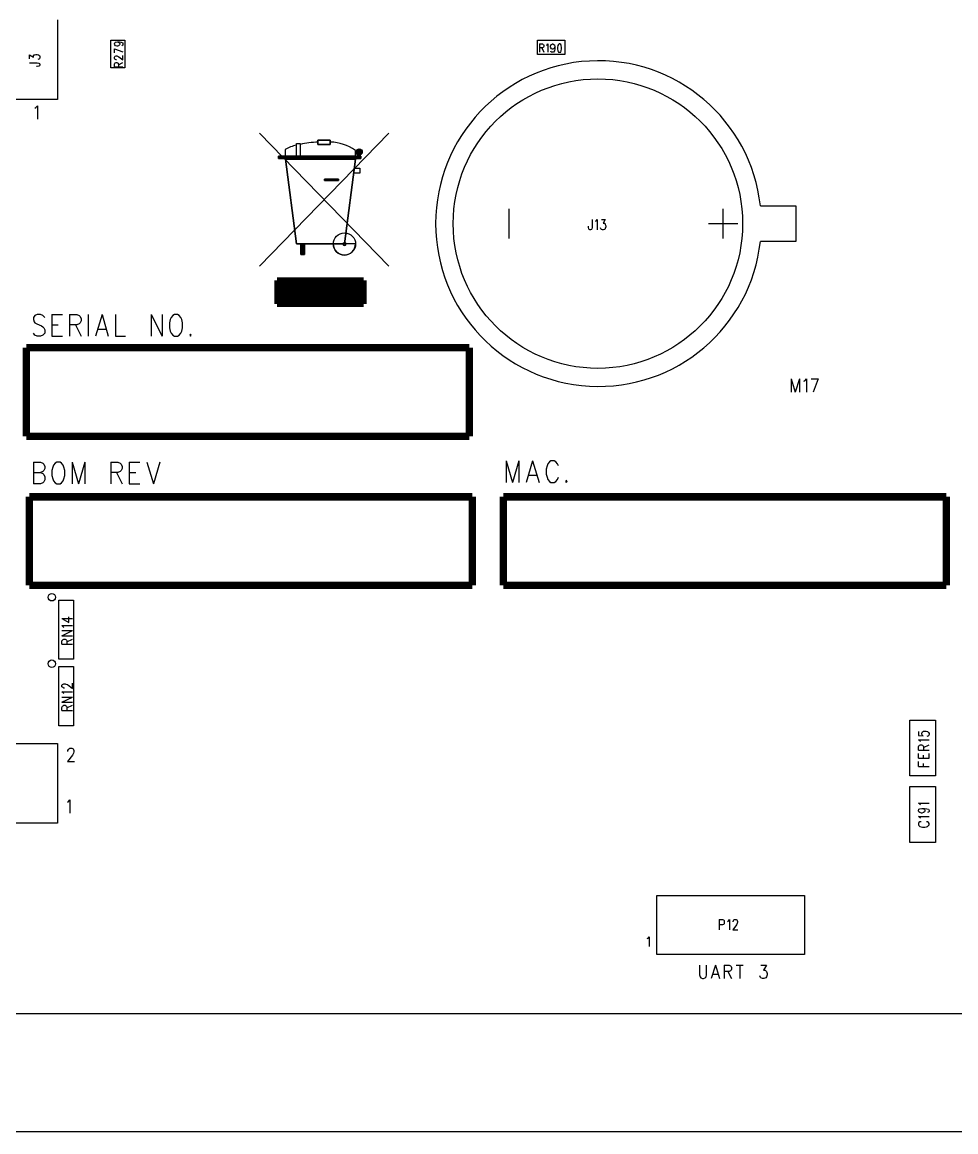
# Model space of a CAD drawing. Extents: x 11.9 to 28.1, y 10.8 to 21.2.
# Drawn here: x 18.583 to 21.744, y 14.285 to 18.042 of the extents above; entities that cross this region are included whole.
import ezdxf

# ---------------------------------------------------------------- set-up
doc = ezdxf.new("R2010")
doc.units = 0
doc.header["$MEASUREMENT"] = 0
doc.layers.add('LAYNR1', color=2, linetype='Continuous')

msp = doc.modelspace()

# ---------------------------------------------------------------- linework, layer by layer
at = {"layer": 'LAYNR1', "color": 7}
for points in [[(18.702, 18.05), (18.702, 17.78)], [(18.883, 17.888), (18.883, 17.981)], [(18.883, 17.981), (18.93, 17.981)], [(18.895, 17.969), (18.896, 17.972), (18.899, 17.974), (18.905, 17.975), (18.912, 17.975), (18.918, 17.974), (18.923, 17.972), (18.924, 17.969)], [(18.913, 17.969), (18.913, 17.968), (18.912, 17.965), (18.909, 17.962), (18.905, 17.961), (18.903, 17.961), (18.899, 17.962), (18.896, 17.965), (18.895, 17.968), (18.895, 17.969)], [(18.905, 17.975), (18.909, 17.974), (18.912, 17.972), (18.913, 17.969)], [(18.924, 17.969), (18.924, 17.967), (18.923, 17.964), (18.92, 17.962)], [(18.93, 17.981), (18.93, 17.888)], [(20.327, 17.981), (20.42, 17.981)], [(20.327, 17.933), (20.327, 17.981)], [(20.334, 17.969), (20.334, 17.94)], [(20.334, 17.969), (20.344, 17.969), (20.347, 17.967), (20.348, 17.966), (20.349, 17.963), (20.349, 17.96), (20.348, 17.958), (20.347, 17.956), (20.344, 17.955), (20.334, 17.955)], [(20.358, 17.963), (20.36, 17.965), (20.363, 17.969), (20.363, 17.94)], [(20.379, 17.951), (20.378, 17.951), (20.375, 17.952), (20.373, 17.955), (20.372, 17.959), (20.372, 17.96), (20.373, 17.965), (20.375, 17.967), (20.378, 17.969), (20.379, 17.969)], [(20.379, 17.969), (20.382, 17.967), (20.385, 17.965), (20.386, 17.959), (20.386, 17.952), (20.385, 17.945), (20.382, 17.941), (20.379, 17.94)], [(20.386, 17.959), (20.385, 17.955), (20.382, 17.952), (20.379, 17.951)], [(20.42, 17.981), (20.42, 17.933)], [(18.607, 17.918), (18.607, 17.932), (18.621, 17.924), (18.621, 17.928), (18.623, 17.931), (18.624, 17.932), (18.629, 17.933), (18.633, 17.933), (18.638, 17.932), (18.641, 17.929), (18.643, 17.926), (18.643, 17.922), (18.641, 17.918), (18.639, 17.917), (18.636, 17.916)], [(18.895, 17.952), (18.924, 17.942)], [(18.895, 17.938), (18.895, 17.952)], [(18.895, 17.924), (18.896, 17.926), (18.898, 17.927), (18.901, 17.928), (18.903, 17.928), (18.906, 17.927), (18.91, 17.925), (18.924, 17.914), (18.924, 17.929)], [(18.902, 17.915), (18.901, 17.915), (18.898, 17.916), (18.896, 17.917), (18.895, 17.92), (18.895, 17.924)], [(20.42, 17.933), (20.327, 17.933)], [(20.342, 17.955), (20.349, 17.94)], [(20.379, 17.94), (20.377, 17.94), (20.374, 17.941), (20.373, 17.944)], [(18.607, 17.904), (18.634, 17.904), (18.639, 17.903), (18.641, 17.902), (18.643, 17.899), (18.643, 17.897), (18.641, 17.894), (18.639, 17.893), (18.634, 17.892), (18.631, 17.892)], [(18.93, 17.888), (18.883, 17.888)], [(18.895, 17.891), (18.895, 17.9), (18.896, 17.903), (18.898, 17.904), (18.901, 17.905), (18.903, 17.905), (18.906, 17.904), (18.907, 17.903), (18.909, 17.9), (18.909, 17.891)], [(18.895, 17.891), (18.924, 17.891)], [(18.909, 17.898), (18.924, 17.905)], [(18.702, 17.78), (16.345, 17.78)], [(18.626, 17.751), (18.629, 17.753), (18.635, 17.759), (18.635, 17.714)], [(19.824, 17.666), (19.386, 17.216)], [(19.386, 17.666), (19.824, 17.216)], [(19.511, 17.631), (19.524, 17.631)], [(19.511, 17.583), (19.511, 17.631)], [(19.524, 17.631), (19.524, 17.583)], [(19.584, 17.628), (19.584, 17.643)], [(19.584, 17.643), (19.584, 17.628)], [(19.584, 17.643), (19.626, 17.643)], [(19.626, 17.643), (19.584, 17.643)], [(19.626, 17.628), (19.584, 17.628)], [(19.584, 17.628), (19.626, 17.628)], [(19.626, 17.643), (19.626, 17.628)], [(19.626, 17.628), (19.626, 17.643)], [(19.451, 17.588), (19.451, 17.581)], [(19.451, 17.581), (19.451, 17.588)], [(19.729, 17.588), (19.451, 17.588)], [(19.451, 17.588), (19.729, 17.588)], [(19.451, 17.585), (19.729, 17.585)], [(19.474, 17.586), (19.474, 17.611)], [(19.711, 17.586), (19.711, 17.608)], [(19.734, 17.603), (19.713, 17.603)], [(19.734, 17.603), (19.713, 17.603)], [(19.713, 17.602), (19.734, 17.602)], [(19.714, 17.607), (19.733, 17.607)], [(19.715, 17.598), (19.732, 17.598)], [(19.717, 17.611), (19.73, 17.611)], [(19.729, 17.581), (19.729, 17.588)], [(19.729, 17.588), (19.729, 17.581)], [(19.451, 17.581), (19.729, 17.581)], [(19.729, 17.581), (19.451, 17.581)], [(19.474, 17.578), (19.711, 17.578)], [(19.711, 17.578), (19.474, 17.578)], [(19.511, 17.291), (19.474, 17.578)], [(19.474, 17.578), (19.511, 17.291)], [(19.711, 17.578), (19.674, 17.291)], [(19.674, 17.291), (19.711, 17.578)], [(19.709, 17.548), (19.726, 17.548)], [(19.726, 17.548), (19.726, 17.531)], [(19.606, 17.506), (19.606, 17.511)], [(19.606, 17.511), (19.606, 17.506)], [(19.606, 17.511), (19.654, 17.511)], [(19.654, 17.511), (19.606, 17.511)], [(19.606, 17.51), (19.654, 17.51)], [(19.654, 17.511), (19.654, 17.506)], [(19.654, 17.506), (19.654, 17.511)], [(19.726, 17.531), (19.706, 17.531)], [(19.654, 17.506), (19.606, 17.506)], [(19.606, 17.506), (19.654, 17.506)], [(20.231, 17.31), (20.231, 17.41)], [(20.956, 17.31), (20.956, 17.41)], [(21.082, 17.42), (21.202, 17.42)], [(21.202, 17.42), (21.202, 17.365)], [(20.512, 17.374), (20.512, 17.347)], [(20.524, 17.367), (20.526, 17.369)], [(20.526, 17.369), (20.53, 17.374)], [(20.53, 17.374), (20.53, 17.339)], [(20.544, 17.374), (20.557, 17.374)], [(20.557, 17.374), (20.55, 17.361)], [(20.55, 17.361), (20.554, 17.361)], [(20.554, 17.361), (20.556, 17.359)], [(20.556, 17.359), (20.557, 17.357)], [(20.906, 17.36), (21.006, 17.36)], [(21.202, 17.365), (21.202, 17.3)], [(20.5, 17.347), (20.5, 17.351)], [(20.501, 17.342), (20.5, 17.347)], [(20.502, 17.34), (20.501, 17.342)], [(20.505, 17.339), (20.502, 17.34)], [(20.507, 17.339), (20.505, 17.339)], [(20.51, 17.34), (20.507, 17.339)], [(20.511, 17.342), (20.51, 17.34)], [(20.512, 17.347), (20.511, 17.342)], [(20.542, 17.342), (20.541, 17.346)], [(20.544, 17.34), (20.542, 17.342)], [(20.547, 17.339), (20.544, 17.34)], [(20.551, 17.339), (20.547, 17.339)], [(20.555, 17.34), (20.551, 17.339)], [(20.557, 17.344), (20.555, 17.34)], [(20.557, 17.357), (20.559, 17.352)], [(20.559, 17.349), (20.557, 17.344)], [(20.559, 17.352), (20.559, 17.349)], [(19.674, 17.291), (19.511, 17.291)], [(19.511, 17.291), (19.674, 17.291)], [(19.526, 17.256), (19.526, 17.288)], [(19.526, 17.288), (19.526, 17.256)], [(19.526, 17.288), (19.539, 17.288)], [(19.539, 17.288), (19.526, 17.288)], [(19.526, 17.287), (19.539, 17.287)], [(19.526, 17.283), (19.539, 17.283)], [(19.539, 17.288), (19.539, 17.256)], [(19.539, 17.256), (19.539, 17.288)], [(19.711, 17.291), (19.636, 17.291)], [(19.679, 17.291), (19.669, 17.291)], [(21.202, 17.3), (21.082, 17.3)], [(19.526, 17.278), (19.539, 17.278)], [(19.526, 17.274), (19.539, 17.274)], [(19.526, 17.269), (19.539, 17.269)], [(19.526, 17.265), (19.539, 17.265)], [(19.526, 17.26), (19.539, 17.26)], [(19.539, 17.256), (19.526, 17.256)], [(19.526, 17.256), (19.539, 17.256)], [(18.626, 17.049), (18.621, 17.042)], [(18.621, 17.042), (18.621, 17.035)], [(18.621, 17.035), (18.623, 17.028)], [(18.623, 17.028), (18.626, 17.024)], [(18.634, 17.052), (18.626, 17.049)], [(18.626, 17.024), (18.632, 17.021)], [(18.632, 17.021), (18.648, 17.014)], [(18.645, 17.052), (18.634, 17.052)], [(18.653, 17.049), (18.645, 17.052)], [(18.659, 17.042), (18.653, 17.049)], [(18.683, 17.052), (18.683, 16.979)], [(18.683, 17.052), (18.719, 17.052)], [(18.743, 17.052), (18.743, 16.979)], [(18.743, 17.052), (18.768, 17.052)], [(18.768, 17.052), (18.776, 17.049)], [(18.776, 17.021), (18.768, 17.017)], [(18.776, 17.049), (18.779, 17.045)], [(18.779, 17.024), (18.776, 17.021)], [(18.779, 17.045), (18.782, 17.038)], [(18.782, 17.031), (18.779, 17.024)], [(18.782, 17.038), (18.782, 17.031)], [(18.806, 17.052), (18.806, 16.979)], [(18.853, 17.052), (18.831, 16.979)], [(18.853, 17.052), (18.874, 16.979)], [(18.899, 17.052), (18.899, 16.979)], [(19.019, 17.052), (19.019, 16.979)], [(19.019, 17.052), (19.057, 16.979)], [(19.057, 17.052), (19.057, 16.979)], [(19.084, 17.035), (19.082, 17.024)], [(19.082, 17.024), (19.082, 17.007)], [(19.087, 17.042), (19.084, 17.035)], [(19.093, 17.049), (19.087, 17.042)], [(19.098, 17.052), (19.093, 17.049)], [(19.109, 17.052), (19.098, 17.052)], [(19.114, 17.049), (19.109, 17.052)], [(19.12, 17.042), (19.114, 17.049)], [(19.123, 17.035), (19.12, 17.042)], [(19.125, 17.024), (19.123, 17.035)], [(19.125, 17.007), (19.125, 17.024)], [(18.626, 16.982), (18.621, 16.989)], [(18.634, 16.979), (18.626, 16.982)], [(18.653, 16.982), (18.645, 16.979)], [(18.648, 17.014), (18.653, 17.01)], [(18.653, 17.01), (18.656, 17.007)], [(18.659, 16.989), (18.653, 16.982)], [(18.656, 17.007), (18.659, 17)], [(18.659, 17), (18.659, 16.989)], [(18.683, 17.017), (18.705, 17.017)], [(18.768, 17.017), (18.743, 17.017)], [(18.763, 17.017), (18.782, 16.979)], [(18.839, 17.003), (18.866, 17.003)], [(19.082, 17.007), (19.084, 16.996)], [(19.084, 16.996), (19.087, 16.989)], [(19.087, 16.989), (19.093, 16.982)], [(19.093, 16.982), (19.098, 16.979)], [(19.109, 16.979), (19.114, 16.982)], [(19.114, 16.982), (19.12, 16.989)], [(19.12, 16.989), (19.123, 16.996)], [(19.123, 16.996), (19.125, 17.007)], [(19.153, 16.986), (19.15, 16.982)], [(19.15, 16.982), (19.153, 16.979)], [(19.155, 16.982), (19.153, 16.986)], [(19.153, 16.979), (19.155, 16.982)], [(18.645, 16.979), (18.634, 16.979)], [(18.683, 16.979), (18.719, 16.979)], [(18.899, 16.979), (18.932, 16.979)], [(19.098, 16.979), (19.109, 16.979)], [(21.186, 16.834), (21.186, 16.789)], [(21.186, 16.834), (21.2, 16.789)], [(21.214, 16.834), (21.2, 16.789)], [(21.214, 16.834), (21.214, 16.789)], [(21.229, 16.826), (21.233, 16.828), (21.238, 16.834), (21.238, 16.789)], [(21.254, 16.834), (21.278, 16.834)], [(21.278, 16.834), (21.261, 16.789)], [(18.621, 16.552), (18.621, 16.479)], [(18.621, 16.552), (18.645, 16.552)], [(18.645, 16.552), (18.653, 16.549)], [(18.653, 16.549), (18.656, 16.545)], [(18.656, 16.545), (18.659, 16.538)], [(18.659, 16.531), (18.656, 16.524)], [(18.659, 16.538), (18.659, 16.531)], [(18.686, 16.535), (18.683, 16.524)], [(18.689, 16.542), (18.686, 16.535)], [(18.694, 16.549), (18.689, 16.542)], [(18.7, 16.552), (18.694, 16.549)], [(18.711, 16.552), (18.7, 16.552)], [(18.716, 16.549), (18.711, 16.552)], [(18.722, 16.542), (18.716, 16.549)], [(18.724, 16.535), (18.722, 16.542)], [(18.727, 16.524), (18.724, 16.535)], [(18.752, 16.552), (18.752, 16.479)], [(18.752, 16.552), (18.773, 16.479)], [(18.795, 16.552), (18.773, 16.479)], [(18.795, 16.552), (18.795, 16.479)], [(18.883, 16.552), (18.883, 16.479)], [(18.883, 16.552), (18.907, 16.552)], [(18.907, 16.552), (18.915, 16.549)], [(18.915, 16.549), (18.918, 16.545)], [(18.918, 16.545), (18.921, 16.538)], [(18.921, 16.531), (18.918, 16.524)], [(18.921, 16.538), (18.921, 16.531)], [(18.945, 16.552), (18.945, 16.479)], [(18.945, 16.552), (18.981, 16.552)], [(19.005, 16.552), (19.027, 16.479)], [(19.049, 16.552), (19.027, 16.479)], [(20.221, 16.557), (20.221, 16.484)], [(20.221, 16.557), (20.243, 16.484)], [(20.264, 16.557), (20.243, 16.484)], [(20.264, 16.557), (20.264, 16.484)], [(20.311, 16.557), (20.289, 16.484)], [(20.311, 16.557), (20.333, 16.484)], [(20.36, 16.54), (20.357, 16.529)], [(20.363, 16.547), (20.36, 16.54)], [(20.368, 16.554), (20.363, 16.547)], [(20.373, 16.557), (20.368, 16.554)], [(20.384, 16.557), (20.373, 16.557)], [(20.39, 16.554), (20.384, 16.557)], [(20.395, 16.547), (20.39, 16.554)], [(20.398, 16.54), (20.395, 16.547)], [(18.621, 16.517), (18.645, 16.517)], [(18.653, 16.521), (18.645, 16.517)], [(18.645, 16.517), (18.653, 16.514)], [(18.656, 16.524), (18.653, 16.521)], [(18.653, 16.514), (18.656, 16.51)], [(18.656, 16.51), (18.659, 16.503)], [(18.659, 16.503), (18.659, 16.493)], [(18.683, 16.524), (18.683, 16.507)], [(18.683, 16.507), (18.686, 16.496)], [(18.686, 16.496), (18.689, 16.489)], [(18.722, 16.489), (18.724, 16.496)], [(18.724, 16.496), (18.727, 16.507)], [(18.727, 16.507), (18.727, 16.524)], [(18.907, 16.517), (18.883, 16.517)], [(18.902, 16.517), (18.921, 16.479)], [(18.915, 16.521), (18.907, 16.517)], [(18.918, 16.524), (18.915, 16.521)], [(18.945, 16.517), (18.967, 16.517)], [(20.297, 16.508), (20.324, 16.508)], [(20.357, 16.529), (20.357, 16.512)], [(20.357, 16.512), (20.36, 16.501)], [(20.36, 16.501), (20.363, 16.494)], [(20.363, 16.494), (20.368, 16.487)], [(20.39, 16.487), (20.395, 16.494)], [(20.395, 16.494), (20.398, 16.501)], [(18.645, 16.479), (18.621, 16.479)], [(18.653, 16.482), (18.645, 16.479)], [(18.656, 16.486), (18.653, 16.482)], [(18.659, 16.493), (18.656, 16.486)], [(18.689, 16.489), (18.694, 16.482)], [(18.694, 16.482), (18.7, 16.479)], [(18.7, 16.479), (18.711, 16.479)], [(18.711, 16.479), (18.716, 16.482)], [(18.716, 16.482), (18.722, 16.489)], [(18.945, 16.479), (18.981, 16.479)], [(20.368, 16.487), (20.373, 16.484)], [(20.373, 16.484), (20.384, 16.484)], [(20.384, 16.484), (20.39, 16.487)], [(20.425, 16.491), (20.423, 16.487)], [(20.423, 16.487), (20.425, 16.484)], [(20.428, 16.487), (20.425, 16.491)], [(20.425, 16.484), (20.428, 16.487)], [(18.707, 15.885), (18.707, 16.085)], [(18.707, 16.085), (18.757, 16.085)], [(18.757, 16.085), (18.757, 15.885)], [(18.717, 16.023), (18.741, 16.01), (18.741, 16.029)], [(18.717, 16.023), (18.753, 16.023)], [(18.724, 15.993), (18.722, 15.995), (18.717, 15.999), (18.753, 15.999)], [(18.717, 15.964), (18.753, 15.982)], [(18.717, 15.982), (18.753, 15.982)], [(18.717, 15.964), (18.753, 15.964)], [(18.717, 15.936), (18.717, 15.947), (18.719, 15.95), (18.721, 15.952), (18.724, 15.953), (18.728, 15.953), (18.731, 15.952), (18.733, 15.95), (18.734, 15.947), (18.734, 15.936)], [(18.717, 15.936), (18.753, 15.936)], [(18.734, 15.944), (18.753, 15.953)], [(18.757, 15.885), (18.707, 15.885)], [(18.707, 15.66), (18.707, 15.86)], [(18.707, 15.86), (18.757, 15.86)], [(18.757, 15.86), (18.757, 15.66)], [(18.717, 15.797), (18.719, 15.8)], [(18.717, 15.792), (18.717, 15.797)], [(18.719, 15.79), (18.717, 15.792)], [(18.719, 15.8), (18.721, 15.801)], [(18.721, 15.789), (18.719, 15.79)], [(18.721, 15.801), (18.724, 15.802)], [(18.724, 15.787), (18.721, 15.789)], [(18.724, 15.802), (18.728, 15.802)], [(18.726, 15.787), (18.724, 15.787)], [(18.728, 15.802), (18.731, 15.801)], [(18.731, 15.801), (18.736, 15.799)], [(18.736, 15.799), (18.753, 15.786)], [(18.753, 15.786), (18.753, 15.804)], [(18.722, 15.771), (18.717, 15.775)], [(18.717, 15.775), (18.753, 15.775)], [(18.717, 15.74), (18.753, 15.757)], [(18.717, 15.757), (18.753, 15.757)], [(18.724, 15.769), (18.722, 15.771)], [(18.717, 15.74), (18.753, 15.74)], [(18.717, 15.722), (18.719, 15.726)], [(18.717, 15.711), (18.717, 15.722)], [(18.717, 15.711), (18.753, 15.711)], [(18.719, 15.726), (18.721, 15.727)], [(18.721, 15.727), (18.724, 15.729)], [(18.724, 15.729), (18.728, 15.729)], [(18.728, 15.729), (18.731, 15.727)], [(18.731, 15.727), (18.733, 15.726)], [(18.733, 15.726), (18.734, 15.722)], [(18.734, 15.72), (18.753, 15.729)], [(18.734, 15.722), (18.734, 15.711)], [(21.588, 15.49), (21.588, 15.679)], [(21.588, 15.679), (21.675, 15.679)], [(21.675, 15.679), (21.675, 15.49)], [(18.757, 15.66), (18.707, 15.66)], [(21.617, 15.64), (21.617, 15.627)], [(21.629, 15.635), (21.631, 15.639)], [(21.629, 15.631), (21.629, 15.635)], [(21.631, 15.627), (21.629, 15.631)], [(21.631, 15.639), (21.634, 15.641)], [(21.634, 15.641), (21.639, 15.642)], [(21.639, 15.642), (21.643, 15.641)], [(21.643, 15.641), (21.648, 15.64)], [(21.648, 15.64), (21.651, 15.637)], [(21.651, 15.637), (21.653, 15.634)], [(21.653, 15.63), (21.651, 15.626)], [(21.653, 15.634), (21.653, 15.63)], [(16.468, 15.6), (18.702, 15.6)], [(18.702, 15.6), (18.702, 15.33)], [(21.617, 15.627), (21.633, 15.626)], [(21.622, 15.609), (21.617, 15.612)], [(21.617, 15.612), (21.653, 15.612)], [(21.617, 15.589), (21.619, 15.592)], [(21.619, 15.592), (21.621, 15.594)], [(21.621, 15.594), (21.624, 15.595)], [(21.624, 15.606), (21.622, 15.609)], [(21.624, 15.595), (21.628, 15.595)], [(21.628, 15.595), (21.631, 15.594)], [(21.633, 15.626), (21.631, 15.627)], [(21.631, 15.594), (21.633, 15.592)], [(21.633, 15.592), (21.634, 15.589)], [(21.634, 15.586), (21.653, 15.595)], [(21.649, 15.625), (21.646, 15.624)], [(21.651, 15.626), (21.649, 15.625)], [(18.737, 15.573), (18.737, 15.576), (18.739, 15.58), (18.741, 15.582), (18.744, 15.584), (18.751, 15.584), (18.755, 15.582), (18.757, 15.58), (18.758, 15.576), (18.758, 15.571), (18.757, 15.567), (18.753, 15.56), (18.736, 15.539)], [(21.617, 15.577), (21.617, 15.589)], [(21.617, 15.577), (21.653, 15.577)], [(21.617, 15.55), (21.617, 15.566)], [(21.634, 15.589), (21.634, 15.577)], [(21.634, 15.55), (21.634, 15.56)], [(21.653, 15.55), (21.653, 15.566)], [(18.736, 15.539), (18.76, 15.539)], [(21.617, 15.55), (21.653, 15.55)], [(21.617, 15.522), (21.617, 15.539)], [(21.617, 15.522), (21.653, 15.522)], [(21.634, 15.522), (21.634, 15.532)], [(21.675, 15.49), (21.588, 15.49)], [(21.588, 15.265), (21.588, 15.454)], [(21.588, 15.454), (21.675, 15.454)], [(21.675, 15.454), (21.675, 15.265)], [(18.736, 15.401), (18.739, 15.403), (18.744, 15.409), (18.744, 15.364)], [(21.624, 15.392), (21.622, 15.394), (21.617, 15.398), (21.653, 15.398)], [(21.629, 15.38), (21.634, 15.379), (21.638, 15.377), (21.639, 15.373), (21.639, 15.372), (21.638, 15.368), (21.634, 15.366), (21.629, 15.364), (21.628, 15.364), (21.622, 15.366), (21.619, 15.368), (21.617, 15.372), (21.617, 15.373), (21.619, 15.377), (21.622, 15.379), (21.629, 15.38), (21.638, 15.38), (21.646, 15.379), (21.651, 15.377), (21.653, 15.373), (21.653, 15.37), (21.651, 15.367), (21.648, 15.366)], [(18.702, 15.33), (16.345, 15.33)], [(21.624, 15.347), (21.622, 15.349), (21.617, 15.353), (21.653, 15.353)], [(21.626, 15.335), (21.622, 15.334), (21.619, 15.332), (21.617, 15.329), (21.617, 15.324), (21.619, 15.322), (21.622, 15.319), (21.626, 15.318), (21.631, 15.317), (21.639, 15.317), (21.644, 15.318), (21.648, 15.319), (21.651, 15.322), (21.653, 15.324), (21.653, 15.329), (21.651, 15.332), (21.648, 15.334), (21.644, 15.335)], [(21.675, 15.265), (21.588, 15.265)], [(20.732, 14.885), (20.732, 15.085)], [(20.732, 15.085), (21.232, 15.085)], [(21.232, 15.085), (21.232, 14.885)], [(20.942, 15.004), (20.942, 14.969)], [(20.942, 15.004), (20.954, 15.004)], [(20.954, 15.004), (20.957, 15.003)], [(20.957, 15.003), (20.959, 15.001)], [(20.959, 15.001), (20.96, 14.997)], [(20.96, 14.992), (20.959, 14.989)], [(20.96, 14.997), (20.96, 14.992)], [(20.971, 14.997), (20.974, 14.999)], [(20.974, 14.999), (20.977, 15.004)], [(20.977, 15.004), (20.977, 14.969)], [(20.99, 14.997), (20.991, 15.001)], [(20.99, 14.996), (20.99, 14.997)], [(20.991, 15.001), (20.992, 15.003)], [(20.992, 15.003), (20.995, 15.004)], [(20.995, 15.004), (21, 15.004)], [(21, 15.004), (21.002, 15.003)], [(21.004, 14.991), (21.001, 14.986)], [(21.002, 15.003), (21.004, 15.001)], [(21.004, 15.001), (21.005, 14.997)], [(21.005, 14.994), (21.004, 14.991)], [(21.005, 14.997), (21.005, 14.994)], [(20.954, 14.986), (20.942, 14.986)], [(20.957, 14.987), (20.954, 14.986)], [(20.959, 14.989), (20.957, 14.987)], [(21.001, 14.986), (20.989, 14.969)], [(20.989, 14.969), (21.006, 14.969)], [(20.699, 14.939), (20.702, 14.941), (20.705, 14.945), (20.705, 14.912)], [(21.232, 14.885), (20.732, 14.885)], [(20.876, 14.849), (20.876, 14.817), (20.878, 14.81), (20.881, 14.806), (20.886, 14.804)], [(20.89, 14.804), (20.895, 14.806), (20.899, 14.81), (20.9, 14.817), (20.9, 14.849)], [(20.93, 14.849), (20.916, 14.804)], [(20.93, 14.849), (20.944, 14.804)], [(20.96, 14.849), (20.96, 14.804)], [(20.96, 14.849), (20.976, 14.849), (20.981, 14.847), (20.983, 14.845), (20.984, 14.841), (20.984, 14.836), (20.983, 14.832), (20.981, 14.83), (20.976, 14.828), (20.96, 14.828)], [(21, 14.849), (21.024, 14.849)], [(21.012, 14.849), (21.012, 14.804)], [(21.084, 14.849), (21.103, 14.849), (21.093, 14.832), (21.098, 14.832), (21.101, 14.83), (21.103, 14.828), (21.105, 14.821)], [(20.886, 14.804), (20.89, 14.804)], [(20.921, 14.819), (20.939, 14.819)], [(20.972, 14.828), (20.984, 14.804)], [(21.089, 14.804), (21.084, 14.806), (21.082, 14.808), (21.08, 14.813)], [(21.094, 14.804), (21.089, 14.804)], [(21.105, 14.821), (21.105, 14.817), (21.103, 14.81), (21.1, 14.806), (21.094, 14.804)], [(24.932, 14.685), (14.582, 14.685)], [(24.932, 14.285), (14.582, 14.285)]]:
    msp.add_lwpolyline(points, dxfattribs=at)
msp.add_lwpolyline([(20.401, 17.969), (20.398, 17.967), (20.396, 17.963), (20.395, 17.956), (20.395, 17.952), (20.396, 17.945), (20.398, 17.941), (20.401, 17.94), (20.403, 17.94), (20.406, 17.941), (20.408, 17.945), (20.409, 17.952), (20.409, 17.956), (20.408, 17.963), (20.406, 17.967), (20.403, 17.969), (20.401, 17.969)], close=True, dxfattribs=at)
for points in [[(21.082, 17.42, 18.32494), (21.082, 17.3)], [(19.511, 17.626, 0.048424), (19.473, 17.611)], [(19.584, 17.636, 0.051586), (19.524, 17.628)], [(19.711, 17.608, 0.149018), (19.626, 17.636)], [(19.713, 17.603, 1), (19.734, 17.603)], [(19.713, 17.603, 1), (19.734, 17.603)], [(19.636, 17.291, 1), (19.711, 17.291)], [(19.669, 17.291, 1), (19.679, 17.291)]]:
    msp.add_lwpolyline(points, format="xyb", dxfattribs=at)
for points, const_width in [([(19.446, 17.168), (19.739, 17.168)], 0.02), ([(19.739, 17.168), (19.446, 17.168)], 0.02), ([(19.446, 17.088), (19.446, 17.168)], 0.02), ([(19.446, 17.168), (19.446, 17.088)], 0.02), ([(19.446, 17.16), (19.739, 17.16)], 0.02), ([(19.739, 17.168), (19.739, 17.088)], 0.02), ([(19.739, 17.088), (19.739, 17.168)], 0.02), ([(19.446, 17.142), (19.739, 17.142)], 0.02), ([(19.446, 17.124), (19.739, 17.124)], 0.02), ([(19.446, 17.106), (19.739, 17.106)], 0.02), ([(19.739, 17.088), (19.446, 17.088)], 0.02), ([(19.446, 17.088), (19.739, 17.088)], 0.02), ([(20.097, 16.94), (18.597, 16.94)], 0.025), ([(18.597, 16.94), (18.597, 16.64)], 0.025), ([(20.097, 16.64), (20.097, 16.94)], 0.025), ([(18.597, 16.64), (20.097, 16.64)], 0.025), ([(20.107, 16.435), (18.607, 16.435)], 0.025), ([(18.607, 16.435), (18.607, 16.135)], 0.025), ([(20.107, 16.135), (20.107, 16.435)], 0.025), ([(21.712, 16.435), (20.212, 16.435)], 0.025), ([(20.212, 16.435), (20.212, 16.135)], 0.025), ([(21.712, 16.135), (21.712, 16.435)], 0.025), ([(18.607, 16.135), (20.107, 16.135)], 0.025), ([(20.212, 16.135), (21.712, 16.135)], 0.025)]:
    msp.add_lwpolyline(points, dxfattribs=dict(at, const_width=const_width))
for centre, radius in [((20.532, 17.36), 0.49), ((19.724, 17.603), 0.0102), ((19.724, 17.603), 0.0102), ((19.674, 17.291), 0.0375), ((19.674, 17.291), 0.005), ((19.446, 17.16), 0.005), ((19.446, 17.142), 0.005), ((19.739, 17.16), 0.005), ((19.739, 17.142), 0.005), ((19.446, 17.124), 0.005), ((19.446, 17.106), 0.005), ((19.739, 17.124), 0.005), ((19.739, 17.106), 0.005), ((18.683, 16.095), 0.0127), ((18.683, 15.87), 0.0127)]:
    msp.add_circle(centre, radius, dxfattribs=at)

doc.saveas('drawing.dxf')
